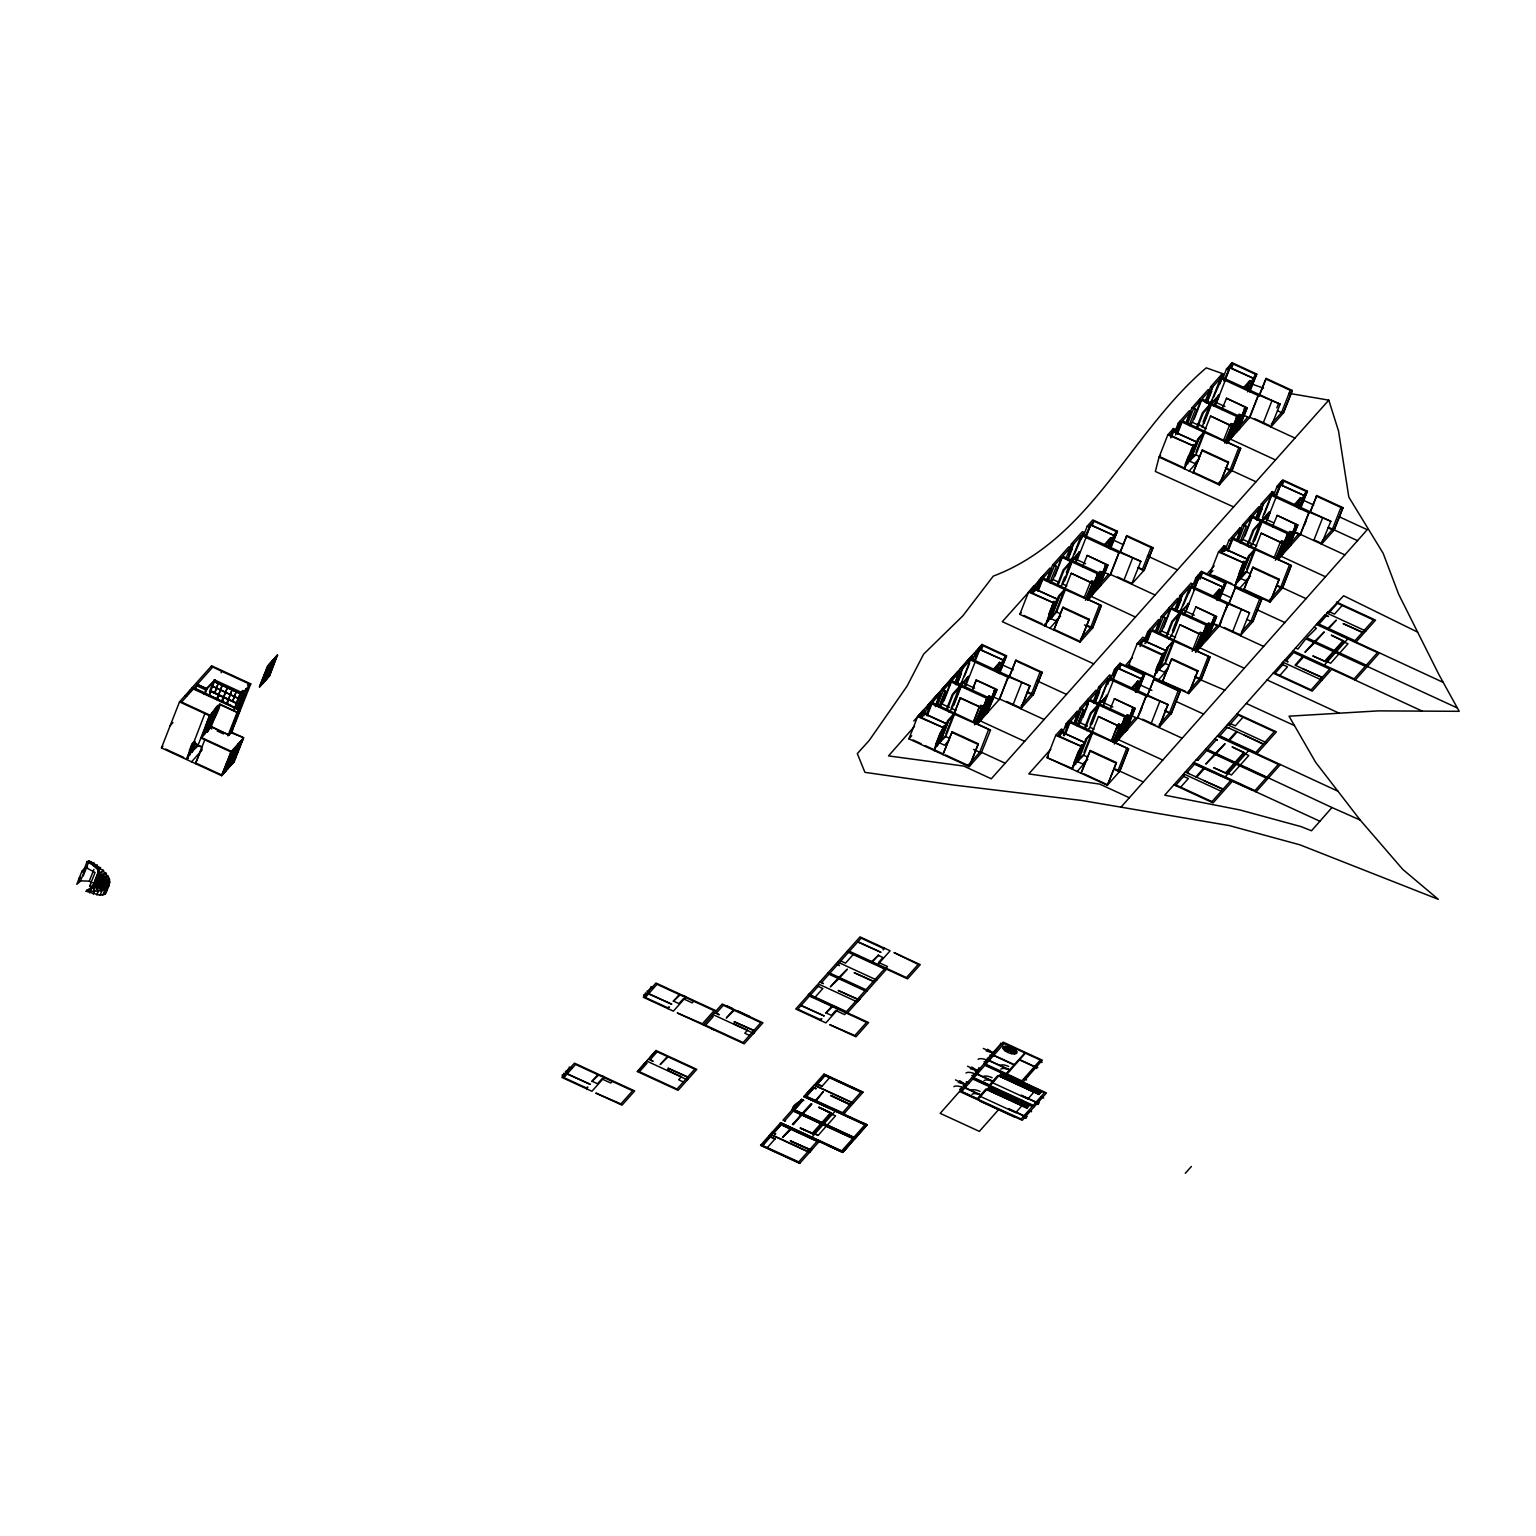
<?xml version="1.0" encoding="UTF-8"?>
<svg xmlns="http://www.w3.org/2000/svg" width="1536" height="1536" viewBox="0 0 1536 1536"><rect width="100%" height="100%" fill="white"/><g stroke="black" fill="none" stroke-linecap="round" stroke-linejoin="round"><path stroke-width="1.5" d="M79.795 878.208L79.046 879.552L79.68 877.766M86.669 889.997L90.144 891.629L92.717 886.291L86.17 891.264L100.109 895.277L104.813 894.317L106.138 891.552L105.389 889.709M109.171 884.87L109.382 883.296L95.443 879.302L109.171 884.87L105.946 893.126M82.963 872.275L87.13 861.619L89.126 860.89L99.725 868.378L92.218 887.558L86.17 891.264M87.552 867.302L85.805 867.475L80.41 881.222L76.8 884.352L82.176 870.624L87.206 866.611M83.174 876.058L89.126 860.89M90.95 862.963L94.195 863.27L98.822 870.682L90.95 862.963L91.392 861.83L99.264 869.549L90.432 863.29M94.195 863.27L93.734 864.442L97.306 865.248L98.362 871.853M79.622 880.8L89.299 881.165L93.907 869.395M97.306 865.248L96.864 866.381L100.493 867.648L98.323 872.352M92.218 887.558L89.664 886.195L95.059 872.448L85.805 867.475M89.645 892.896L93.12 885.235L94.195 891.821L90.547 890.573M93.274 894.144L94.579 890.822L93.523 884.237L98.15 891.629L94.579 890.822M104.813 894.317L109.766 882.298L109.459 879.322L108.192 876.326L96.672 876.173L105.773 874.33L106.176 873.312L97.075 875.136L103.123 871.43L103.507 870.413L100.051 868.8M96.845 894.97L98.496 890.746L93.869 883.334L101.76 891.053L98.496 890.746M100.109 895.277L102.144 890.054L104.851 889.843L94.253 882.355L102.144 890.054M102.816 895.046L105.254 888.806L107.251 888.077L94.656 881.318L105.254 888.806M221.626 775.699L161.453 747.936L179.501 701.894L211.642 665.818L250.771 683.885L231.571 732.173L228.998 735.053L210.797 726.662M188.41 694.099L189.965 690.144L191.539 690.854M190.406 692.141L192.154 687.667L240.307 709.882L237.734 712.781L228.998 735.053M195.398 689.03L197.395 684.288L206.381 688.435L215.155 679.834L208.877 695.885M204.058 694.387L206.381 688.435M205.171 693.542L206.918 689.069L215.155 679.834M209.472 691.642L214.138 679.738L242.707 692.928L250.771 683.885M209.165 695.827L210.95 691.45L218.323 694.848L216.538 699.226M189.35 750.605L191.981 743.923M198.432 744.941L193.728 742.771L187.334 759.11L189.158 752.064M190.906 747.61L192.653 743.155M186.547 758.746L193.632 742.061M179.501 701.894L204.883 713.606L187.334 759.11M221.126 672.73L221.722 671.251M195.187 741.562L189.965 754.925M211.258 726.432L200.87 738.048L204.768 739.853L195.456 763.622L202.349 746.746L198.24 745.632L191.366 752.102L194.861 743.194M214.445 681.542L218.15 683.597L214.714 692.582M192.154 752.467L195.936 743.232M201.85 747.283L197.952 745.478L209.606 715.776L204.883 713.606M201.504 737.587L210.086 715.219L181.555 702.067L193.248 688.954L239.04 710.074L236.947 712.416L219.686 704.448L209.107 716.525L206.074 725.99M205.536 725.741L211.142 715.2M218.419 683.731L222.163 685.459L218.726 694.426M218.976 695.155L217.133 699.667L218.976 695.155L223.238 697.133L221.395 701.645M212.064 713.28L207.475 724.435L210.49 715.066M208.8 722.688L210.528 718.272M210.643 717.984L212.371 713.568L208.512 722.4M208.762 723.014L204.595 734.112L201.773 737.069M212.064 715.949L210.874 720.595M210.586 720.96L206.189 732.326L212.026 719.117M212.352 716.237L210.624 720.634L214.291 711.418M212.467 715.93L214.445 711.494M207.859 730.214L212.256 718.848M212.448 718.579L214.176 714.182M214.291 713.894L216.019 709.478C204.653 734.88 221.568 700.358 213.907 711.245M208.013 730.291L212.41 718.925M218.707 705.754C201.696 742.291 232.474 681.658 209.491 716.813M211.776 729.024L210.586 727.488M210.49 728.256L219.936 704.179L237.197 712.147L227.866 735.917M227.213 687.61L223.642 696.691M222.067 701.952L223.834 697.498L228.173 699.398L226.33 703.91M222.182 701.837L223.891 697.44L228.096 699.456M227.347 687.84L232.013 689.99L228.576 698.976M227.04 704.064L228.826 699.706L236.736 703.526M236.141 691.738L232.723 701.069L234.451 696.672M214.579 681.312L240.346 693.504L236.294 691.968L234.182 696.538M233.914 709.747L240.346 693.504L236.582 702.682M234.24 709.901L241.382 691.93M236.602 708.538L242.707 692.928M237.082 709.402L244.186 691.277L242.63 690.547L241.152 692.218M238.176 708.864L246.106 688.646M240.806 703.91L244.877 693.504M229.248 734.784L238.157 712.301M230.784 731.808L239.52 709.536M239.808 710.438L231.091 732.73L243.629 737.741L231.571 732.173M233.338 762.067L243.13 738.278L230.957 751.949L221.645 775.718L234.317 761.51L243.629 737.741M233.99 761.664L221.779 775.008L231.437 751.392L201.197 737.434M228.71 760.858L232.301 750.816L228.48 760.57M222.432 774.605L230.208 759.514M225.504 770.822L230.131 759.014M222.144 775.162L225.869 770.995L230.63 758.726M236.294 746.342C224.198 776.198 243.571 731.251 234.432 751.066M277.248 655.219L267.84 666.086L259.488 686.803L267.648 665.99L277.363 655.085L269.453 676.186L259.699 686.88M227.77 768.864L232.397 757.056M265.901 673.69L269.376 664.685M265.651 673.728L269.126 664.416L265.805 673.805M234.739 753.869L238.483 743.885M234.739 754.195L229.613 766.234M267.11 672.384L262.944 683.482L267.264 672.461M267.149 672.058L270.605 662.746M270.816 662.842L266.938 671.962M236.813 751.795L240.288 741.888M236.698 751.93L240.48 741.965M264.365 681.638L268.742 670.253L264.768 681.427M272.794 660.864L268.973 670.003L272.64 660.787M233.53 762.163L242.573 739.776L230.515 752.813M266.189 679.584L270.566 668.198M270.797 667.968L274.272 658.656L270.912 668.371M266.362 679.661L270.758 668.294M275.75 656.986L272.429 666.374L275.654 657.101M276.096 657.139L274.022 661.382M269.299 676.109L277.363 655.085M1005.158 763.219L981.792 752.429L969.12 766.637L908.909 738.854L917.645 716.582L923.251 710.285L924.826 711.014L921.37 717.389M921.12 717.658L922.867 713.203L946.157 723.571L923.117 712.934M923.75 715.968L928.128 704.832L939.053 692.563L940.608 693.293L935.386 706.656M927.706 709.056L930.317 702.374M926.189 714.47L931.392 703.642L953.664 713.914L945.811 733.958M927.034 714.778L931.392 703.642M927.13 715.91L932.371 702.547L940.608 693.293M936.499 702.931L941.722 689.568L957.888 671.424L961.421 673.114L957.062 684.25M937.421 705.619L943.546 690.01L950.88 681.792L986.88 698.4L978.144 720.691L974.477 724.8M939.13 706.79L945.485 690.912L943.546 690.01M939.379 706.522L945.485 690.912M939.206 707.366L942.144 704.064L950.88 681.792M943.987 700.742L951.859 680.698L959.424 672.192L955.066 683.328M954.816 683.597L960.538 668.467L971.462 656.198L973.037 656.928L971.328 658.848L1029.965 685.901L1021.229 708.173L1006.675 701.453M946.176 710.035L952.301 694.445L959.866 685.939L951.13 708.23M955.987 684.787L962.112 669.178L970.349 659.923L1007.923 677.261L1008.902 676.166M956.563 684.134L962.688 668.544M956.813 684.518L961.421 673.114M946.963 710.4L953.069 694.81L960.653 686.304L951.917 708.576L948.883 711.974M935.962 743.77L940.32 732.614M934.886 747.437L941.875 729.619M943.718 726.298L934.31 750.586L943.718 726.298L941.971 727.027L919.699 716.755L922.867 713.203M958.56 685.651L961.632 682.214L970.349 659.923M945.926 723.84L937.19 746.131L946.157 723.571M964.339 676.666L969.581 663.302M932.371 702.547L990.509 730.138L954.451 714.278L945.715 736.55L938.842 743.021L947.578 720.749L953.664 713.914M953.818 705.274L960.806 687.456M939.629 743.386L948.346 721.114L954.451 714.278M948.634 720.787L939.898 743.078L944.602 745.229L948.941 740.371M972.845 659.654L976.339 650.746L981.946 644.448L1006.56 655.814L999.571 673.632M975.283 656.909L978.778 648M974.419 660.384L979.603 649.555L1002.912 659.904L979.853 649.267L975.245 660.691M954.01 713.645L960.365 697.786L979.546 706.637L980.774 705.254L982.349 705.965L975.36 723.802M964.973 685.267L968.467 676.358L961.67 685.229M978.739 650.554L980.486 646.099M954.259 713.376L960.365 697.786M964.896 687.859L975.091 662.112M980.198 648.902L981.946 644.448M981.274 650.17L983.021 645.715L1005.293 655.987L1003.546 660.461M952.147 731.731L942.931 754.56L952.147 731.731L978.336 743.808L969.6 766.099L945.466 754.963M971.693 691.392L976.301 679.968L996.998 689.53L986.803 713.472L985.229 712.742L995.194 689.069L976.051 680.237M971.942 691.123L976.301 679.968M973.19 722.496L979.315 706.906M973.44 722.227L979.546 706.637M974.765 723.226L982.349 705.965M996.192 671.194L999.686 662.285L996.691 671.866M986.88 698.4L976.915 722.074L978.49 722.784L999.686 699.014L1008.422 676.723L1029.965 685.901M1063.027 607.2L1053.811 630.029L1063.027 607.2L1089.216 619.277L1080 642.106L1019.808 614.342L1028.544 592.051L1034.131 585.773L1035.706 586.483L1033.094 593.165M998.304 671.328L1002.912 659.904M978.49 722.784L989.088 695.923L990.624 696.672L981.888 718.963L980.352 718.214M998.208 672.691L1005.293 655.987M999.168 671.597L1001.798 664.915M988.934 698.573L980.198 720.864L1024.646 741.35M998.976 673.056L1006.56 655.814M1032 593.126L1035.706 586.483M987.341 709.133L995.194 689.069M986.803 713.472L996.998 689.53M1034.65 591.437L1039.008 580.301L1049.933 568.051L1051.507 568.762L1047.13 579.898M1036.838 588.979L1041.197 577.843M1037.088 589.939L1042.291 579.11L1064.544 589.382L1055.808 611.674L1050.509 618.854L1056.595 612.019L1065.331 589.747L1101.408 605.606L1043.251 578.016L1051.507 568.762M1037.914 590.246L1042.291 579.11M969.12 766.637L978.336 743.808M1038.01 591.379L1042.387 580.243M1007.923 677.261L999.206 699.552L993.043 696.71M1046.496 580.627L1052.621 565.037L1068.787 546.912L1072.32 548.582L1067.712 559.987M988.454 729.965L979.738 752.256L968.045 765.37M1008.48 678.509L1015.949 660.134L1042.138 672.23L1033.402 694.522L1020.749 708.73L1029.485 686.438M1009.843 675.744L1015.949 660.134M1048.32 581.088L1054.426 565.478L1061.76 557.261L1097.779 573.869L1089.043 596.16L1085.376 600.269M990.509 730.138L981.293 752.966L973.594 749.434M1050.029 582.259L1056.384 566.381L1054.426 565.478M1050.086 582.835L1053.024 579.533L1061.76 557.261M1054.867 576.211L1061.856 558.394M1069.69 548.39L1071.437 543.936L1082.362 531.667L1083.917 532.397L1081.306 539.078M1065.696 559.066L1070.323 547.661L1062.739 556.166L1100.314 573.504L1091.578 595.776L1090.003 595.066M1057.075 585.504L1063.181 569.914L1070.765 561.408L1066.387 572.544M1068.634 555.802L1072.992 544.646L1081.248 535.411L1118.822 552.73L1119.782 551.654M1068.326 557.376L1073.568 544.013M1057.843 585.869L1063.968 570.278L1071.533 561.773L1062.816 584.045L1059.782 587.462M1044.115 719.501L1012.915 705.12L1021.651 682.829M1048.589 614.784L1053.83 601.402L1045.21 626.054L1054.426 603.226L1045.69 625.498M1064.64 576.998L1062.029 583.699L1066.848 585.907M1069.44 561.12L1072.512 557.683L1081.248 535.411M1033.997 588.403L1057.056 599.04L1048.32 621.312M1074.355 554.362L1083.917 532.397M1049.722 618.509L1058.458 596.218L1064.544 589.382M1064.698 580.762L1071.686 562.925M1050.509 618.854L1059.245 596.582L1065.331 589.747M1059.533 596.256L1050.797 618.547L1055.482 620.717L1060.627 616.205M1083.725 535.123L1087.219 526.214L1092.826 519.917L1117.44 531.283L1110.451 549.101M1085.299 535.853L1090.502 525.024L1113.792 535.373L1090.733 524.736L1086.374 535.891M1064.89 589.114L1071.245 573.254L1090.426 582.106L1091.674 580.723L1093.229 581.434L1086.24 599.27M1075.872 560.755L1079.366 551.827L1075.776 563.328M1086.125 536.16L1090.502 525.024M1077.254 559.872L1085.99 537.581M1092.154 525.658L1093.901 521.184L1116.173 531.475L1110.067 547.066M1040.083 672.058L1031.347 694.33L1021.133 705.811M1082.573 566.861L1087.181 555.437L1107.898 564.998L1099.162 587.27L1097.587 586.56L1092.461 592.32M1042.138 672.23L1032.922 695.059L1027.258 692.448M1084.07 597.965L1090.426 582.106M1085.645 598.694L1093.229 581.434M1107.955 544.435L1111.354 538.118L1107.571 547.354M1097.779 573.869L1087.795 597.542L1089.37 598.253L1090.598 596.87L1089.043 596.16M1109.184 546.797L1113.792 535.373M1089.37 598.253L1098.106 575.981L1101.523 572.141L1099.987 571.392L1098.739 572.774M1109.088 548.16L1116.173 531.475M1099.814 574.042L1091.098 596.333L1135.43 617.069M1109.875 548.525L1117.44 531.283M1101.523 572.141L1092.787 594.432L1091.251 593.683M1087.181 555.437L1106.074 564.538L1096.109 588.211L1097.683 588.941L1107.898 564.998M1097.357 586.829L1106.074 564.538M1089.216 619.277L1080 642.106L1092.672 627.898L1101.408 605.606M1118.822 552.73L1110.086 575.021L1104.346 572.371M1120.243 551.77L1126.829 535.622L1153.037 547.699L1144.301 569.99L1131.629 584.198L1140.845 561.37L1082.208 534.317M1099.354 605.434L1090.618 627.725L1080.384 639.206M1120.723 551.213L1126.829 535.622M1100.909 606.163L1092.173 628.454L1084.493 624.902M1170.662 437.875L1174.982 429.274L1173.427 428.544L1167.821 434.842L1159.085 457.114L1155.341 471.456L1233.6 506.918M1171.68 433.018L1173.427 428.544M1061.184 734.227L1062.931 729.754L1061.357 729.043L1055.75 735.322L1047.014 757.613L1107.302 785.299L1119.878 771.168L1128.614 748.896L1070.477 721.286L1066.099 732.442M1174.81 432L1178.304 423.091L1189.229 410.822L1190.784 411.552L1186.426 422.688M1176.115 431.77L1180.493 420.634M1175.501 434.957L1181.568 421.901L1203.84 432.173L1195.968 452.218M1177.21 433.037L1181.568 421.901M1177.306 434.17L1181.664 423.034M1059.226 736.397L1060.973 731.942L1084.262 742.31L1061.222 731.674L1059.475 736.128M1062.739 732.48L1066.234 723.571L1077.158 711.322L1078.714 712.032L1074.355 723.187M1065.792 727.795L1068.422 721.114M1123.795 580.589L1132.531 558.298M1063.43 735.437L1069.498 722.381L1091.77 732.653L1083.917 752.717M1186.656 421.19L1191.898 407.827L1208.064 389.702L1211.597 391.373L1206.989 402.778M1064.256 735.763L1069.498 722.381M1187.597 423.878L1193.702 408.269L1201.037 400.051L1237.056 416.659L1228.32 438.95L1224.653 443.059M1075.411 715.776L1077.158 711.322M1189.306 425.05L1195.661 409.171L1193.702 408.269M1198.214 403.238L1199.962 398.784M1074.586 721.69L1079.827 708.307L1095.994 690.182L1099.526 691.853L1094.918 703.277M1189.382 425.626L1192.32 422.323L1201.037 400.051M1194.163 419.002L1201.152 401.184M1075.526 724.358L1081.651 708.768L1088.986 700.531L1124.986 717.139L1115.021 740.813L1116.595 741.542L1137.792 717.754L1146.528 695.462L1168.07 704.64L1109.434 677.587L1111.142 675.667L1109.568 674.957L1098.643 687.206L1096.896 691.661M1077.235 725.53L1083.59 709.67L1081.651 708.768M1077.485 725.261L1083.59 709.67M1086.163 703.718L1087.891 699.264M1208.966 391.181L1210.714 386.726L1221.638 374.458L1223.213 375.187L1219.718 384.096M1204.992 401.856L1209.6 390.451L1202.016 398.957L1239.59 416.294L1230.854 438.566L1229.299 437.856L1247.808 417.082M1077.312 726.106L1080.25 722.822L1088.986 700.531M1082.976 717.274L1088.198 703.891M1196.352 428.294L1202.458 412.704L1210.042 404.198L1203.053 422.016M1206.163 403.046L1212.288 387.437L1220.525 378.182L1258.099 395.52L1259.078 394.426M1206.739 402.394L1212.845 386.803M1197.139 428.659L1203.245 413.069L1210.829 404.563L1202.093 426.835M1142.246 569.798L1150.982 547.526M1138.138 567.917L1143.802 570.528L1153.037 547.699M1185.254 464.256L1188.749 455.328M1185.062 465.696L1192.051 447.878M1092.922 702.355L1097.53 690.931L1089.946 699.437L1127.52 716.774L1118.803 739.066L1114.349 744.038M1173.293 431.194L1196.333 441.83L1173.043 431.462L1169.875 435.014L1192.147 445.286L1193.894 444.557L1184.486 468.845L1219.258 484.877L1231.949 470.688L1240.685 448.397L1182.547 420.806L1190.784 411.552M1219.891 378.912L1221.638 374.458M1160.544 455.482L1159.085 457.114L1184.486 468.845L1193.894 444.557M1208.717 403.91L1211.789 400.474L1220.525 378.182M1196.333 441.83L1187.597 464.102M1213.632 397.152L1223.213 375.187M1094.093 703.526L1100.218 687.936L1108.454 678.682L1146.029 696.019L1147.008 694.925M1240.685 448.397L1204.608 432.538L1195.891 454.81L1189.018 461.28L1197.734 439.008L1203.84 432.173M1084.282 728.794L1090.406 713.184L1097.971 704.678L1090.118 724.742M1094.669 702.893L1100.794 687.283M1203.994 423.533L1211.846 403.488L1219.43 394.982L1211.059 403.123M1085.069 729.139L1091.174 713.549L1098.758 705.043L1090.022 727.334L1086.989 730.733M1189.786 461.645L1198.522 439.373L1204.608 432.538M1198.81 439.046L1190.074 461.338L1194.778 463.488L1199.117 458.63M1223.021 377.914L1226.515 369.005L1232.122 362.707L1256.736 374.074L1249.747 391.891M1074.067 762.509L1078.426 751.373M1072.992 766.195L1079.981 748.358M1223.712 380.87L1229.779 367.814L1253.069 378.163L1230.029 367.526L1224.787 380.909M1204.186 431.904L1210.541 416.045L1229.722 424.896L1230.95 423.514L1232.525 424.224L1225.536 442.061M1214.285 405.754L1218.643 394.618M1228.915 368.813L1230.643 364.358M1072.128 768.422L1081.824 745.037L1080.077 745.766L1057.805 735.494L1060.973 731.942M1224.538 381.178L1229.779 367.814M1081.824 745.037L1072.416 769.325M1215.053 406.118L1219.43 394.982M1230.374 367.162L1232.122 362.707M1096.666 704.41L1099.718 700.954L1108.454 678.682M1213.459 406.099L1216.531 402.662L1225.267 380.371M1101.581 697.632L1108.57 679.814M1084.262 742.31L1075.526 764.602M1128.614 748.896L1092.557 733.018L1083.821 755.309L1076.947 761.779L1085.683 739.488L1091.77 732.653M1091.923 724.032L1099.776 703.968L1107.36 695.462L1099.008 703.603M1107.648 684.576L1111.142 675.667M1231.45 368.429L1233.197 363.974L1255.45 374.246L1253.702 378.72M1077.715 762.144L1086.739 739.526M1110.086 680.621L1114.445 669.485L1120.051 663.206L1144.666 674.554L1137.677 692.39M1113.389 675.667L1116.883 666.758M1202.323 449.99L1193.088 472.819L1202.323 449.99L1228.512 462.067L1219.776 484.358L1193.587 472.262M1112.525 679.123L1117.709 668.294L1141.018 678.662L1117.958 668.026L1112.486 681.658M1103.962 701.798L1106.573 695.098M1092.115 732.403L1098.47 716.525L1117.651 725.376L1118.88 723.994L1120.454 724.723L1113.466 742.541M1116.845 669.293L1118.592 664.838M1103.002 706.618L1113.197 680.87M1118.304 667.661L1120.051 663.206M1119.379 668.928L1121.126 664.474L1143.398 674.746L1141.651 679.2M1221.869 409.651L1226.477 398.227L1247.174 407.789L1238.438 430.061L1236.883 429.35M1090.253 750.47L1081.037 773.299L1090.253 750.47L1116.442 762.547L1107.706 784.838L1083.571 773.702M1109.798 710.131L1114.406 698.726L1135.104 708.269L1126.368 730.56L1124.813 729.83L1118.458 736.954L1119.994 737.702L1128.73 715.43L1127.194 714.662L1125.965 716.045M1140.077 646.56L1144.397 637.958L1142.842 637.229L1137.235 643.526L1128.499 665.818L1129.709 664.435M1144.205 640.685L1147.699 631.776L1158.624 619.507L1160.198 620.237L1155.821 631.373M1223.366 440.755L1229.722 424.896M1145.53 640.454L1149.888 629.318M1144.896 643.642L1150.982 630.586L1173.235 640.858L1165.382 660.922M1224.922 441.485L1232.525 424.224M1146.605 641.722L1150.982 630.586M1146.701 642.854L1151.078 631.718M1246.368 389.453L1249.862 380.544L1246.867 390.125M1237.056 416.659L1227.091 440.333L1228.646 441.043L1237.382 418.771L1240.8 414.931L1239.264 414.182L1238.035 415.565M1247.597 391.814L1253.069 378.163M1111.296 741.254L1117.402 725.645M1248.365 390.95L1255.45 374.246M1111.546 740.966L1117.651 725.376M1249.344 389.856L1251.974 383.174M1239.11 416.832L1230.374 439.123L1275.494 459.936M1117.133 728.448L1118.88 723.994M1249.152 391.315L1256.736 374.074M1156.07 629.875L1161.312 616.512L1177.478 598.387L1181.011 600.058L1176.403 611.462M1240.8 414.931L1232.064 437.222L1230.528 436.474M1112.87 741.965L1120.454 724.723M1226.477 398.227L1245.37 407.328L1235.405 431.002L1236.96 431.731L1247.174 407.789M1134.298 689.933L1137.792 681.024L1135.085 690.298M1157.011 632.563L1163.117 616.954L1170.451 608.736L1206.47 625.344L1196.506 649.018L1198.061 649.728L1206.797 627.456L1210.214 623.616L1208.678 622.867L1207.43 624.25M1236.634 429.619L1245.37 407.328M1115.021 740.813L1124.986 717.139M1134.797 690.624L1138.291 681.715M1135.526 692.294L1140.768 678.931M1116.595 741.542L1125.312 719.251L1128.73 715.43M1135.776 692.026L1143.398 674.746M1158.72 633.734L1165.075 617.856L1163.117 616.954M1167.629 611.923L1169.376 607.469M1137.274 690.336L1139.904 683.654M1127.04 717.312L1118.304 739.603L1162.771 760.09M1137.082 691.795L1144.666 674.554M1158.797 634.31L1161.715 631.008L1170.451 608.736M1219.296 484.896L1228.512 462.067M1163.578 627.686L1170.547 609.869M1114.406 698.726L1133.299 707.827L1123.334 731.482L1124.909 732.211L1135.104 708.269M1124.563 730.099L1133.299 707.827M1258.099 395.52L1249.363 417.811L1243.642 415.162M1178.381 599.866L1180.128 595.411L1191.053 583.142L1192.608 583.872L1189.114 592.781M1226.419 443.558L1249.862 417.274L1258.579 394.982L1280.141 404.16L1221.504 377.107M1174.406 610.541L1179.014 599.136L1171.43 607.642L1209.005 624.979L1200.269 647.251L1198.714 646.541M1259.52 394.541L1266.125 378.413L1292.314 390.49L1283.578 412.781L1270.906 426.989L1280.141 404.16M1238.63 448.224L1229.894 470.515L1218.202 483.629M1259.136 396.23L1266.125 378.413M1107.226 785.376L1116.442 762.547M1165.766 636.979L1171.872 621.389L1179.456 612.883L1172.467 630.701M1177.325 607.277L1181.683 596.122L1189.939 586.867L1227.514 604.205L1228.493 603.13L1225.862 609.811M1177.018 608.851L1182.259 595.488M1240.205 448.954L1231.469 471.245L1225.824 468.634M1166.534 637.344L1172.659 621.754L1180.243 613.248L1171.507 635.52L1168.474 638.938M1155.533 670.714L1158.163 664.032M1146.029 696.019L1137.293 718.291L1131.571 715.661M1157.088 667.699L1161.466 656.563M1154.573 675.533L1163.309 653.242L1161.542 653.971L1139.29 643.699L1142.458 640.147L1165.747 650.515L1142.688 639.878M1140.019 712.742L1141.766 708.288M1163.309 653.242L1153.901 677.53L1188.672 693.581L1201.363 679.373L1210.099 657.082L1151.942 629.491L1160.198 620.237M1117.843 770.995L1126.56 748.723M1146.586 697.267L1154.054 678.893L1180.243 690.97L1171.507 713.261L1158.854 727.469L1137.792 717.754M1132.435 657.6L1126.118 664.704L1153.901 677.53L1163.117 654.701M1178.131 612.595L1181.203 609.158L1189.939 586.867M1147.949 694.483L1154.054 678.893M1165.747 650.515L1157.011 672.787M1183.046 605.837L1192.608 583.872M1210.099 657.082L1174.022 641.222L1165.286 663.494L1158.413 669.984L1167.149 647.693L1173.235 640.858M1173.389 632.237L1181.261 612.173L1188.845 603.667L1180.474 611.808M1128.134 749.434L1119.398 771.725L1113.754 769.114M1159.2 670.33L1168.224 647.731M1192.416 586.598L1195.91 577.69L1201.517 571.392L1226.131 582.758L1219.142 600.576M1194.854 583.872L1198.349 574.944M1193.99 587.328L1199.194 576.499L1222.483 586.848L1199.443 576.211L1194.202 589.594M1173.581 640.589L1179.936 624.73L1199.136 633.581L1200.365 632.198L1201.92 632.909L1194.931 650.746M1186.31 607.757L1188.058 603.302M1198.31 577.498L1200.058 573.043M1193.952 589.862L1199.194 576.499M1184.467 614.803L1188.845 603.667M1199.77 575.846L1201.517 571.392M1194.682 589.056L1185.946 611.347L1182.874 614.784M1199.981 579.36L1202.592 572.659L1224.864 582.931L1218.758 598.541M1263.091 423.379L1271.827 401.088M1170.854 660.902L1162.502 681.504L1171.718 658.675L1197.907 670.752L1188.787 693.485L1197.907 670.752M1191.264 618.336L1195.872 606.912L1216.589 616.474L1207.853 638.746L1206.278 638.035L1199.942 645.158L1201.478 645.907L1210.214 623.616M1151.021 723.859L1159.757 701.568M1269.926 602.035L1209.754 574.272L1218.49 551.981L1224.096 545.702L1225.651 546.432L1223.923 550.886M1276.819 407.885L1278.566 403.43M1222.349 550.157L1224.096 545.702M1221.965 553.075L1225.651 546.432M1224.595 551.386L1228.973 540.25L1239.898 527.981L1241.453 528.71L1237.094 539.846M1227.034 549.869L1232.237 539.04L1254.509 549.331L1246.637 569.376M1290.259 390.317L1281.523 412.589L1271.29 424.07M1227.878 550.195L1232.237 539.04M1167.571 705.178L1158.854 727.469L1182.182 738.221M1227.974 551.328L1233.216 537.965L1241.453 528.71M1168.07 704.64L1159.334 726.931L1157.76 726.202M1292.314 390.49L1283.098 413.318L1277.414 410.707M1238.15 532.435L1239.898 527.981M1192.147 651.398L1199.136 633.581M1237.325 538.349L1242.566 524.986L1258.733 506.842L1262.266 508.512L1257.658 519.936M1178.189 690.797L1169.453 713.088L1159.238 724.57M1194.336 650.17L1201.92 632.909M1215.782 598.138L1219.258 589.229L1216.55 598.502M1238.266 541.018L1244.371 525.427L1251.725 517.19L1287.725 533.818L1278.989 556.09L1275.322 560.218M1165.363 711.187L1171.027 713.798L1180.243 690.97M1206.47 625.344L1196.506 649.018L1197.734 647.635M1216.262 598.829L1220.045 589.594M1216.992 600.499L1222.483 586.848M1239.974 542.208L1246.33 526.33L1244.371 525.427M1217.779 599.635L1224.864 582.931M1248.883 520.378L1250.63 515.923M1208.525 625.517L1199.789 647.808L1244.294 668.237M1218.566 600L1226.131 582.758M1240.051 542.765L1242.989 539.482L1251.725 517.19M1244.832 536.16L1252.685 516.096L1260.269 507.59L1255.91 518.746M1216.589 616.474L1206.374 640.416L1204.8 639.686L1214.784 616.013L1195.872 606.912M1213.901 618.24L1204.8 639.686M1255.661 519.014L1261.382 503.866L1272.307 491.616L1273.882 492.326L1272.173 494.246L1330.81 521.299L1321.421 544.051M1247.021 545.453L1253.126 529.843L1260.71 521.357L1252.858 541.402M1256.832 520.186L1262.957 504.595L1271.194 495.341L1308.768 512.678L1309.747 511.584M1257.408 519.552L1263.514 503.942M1247.808 545.818L1253.914 530.208L1261.498 521.702L1252.762 543.994L1249.728 547.392M1238.554 574.714L1243.776 561.35L1235.155 585.984L1244.563 561.715M1227.514 604.205L1218.778 626.496L1213.037 623.846M1235.731 582.854L1242.72 565.037M1195.603 652.493L1219.258 625.958L1227.994 603.667L1249.536 612.845L1190.899 585.792M1219.757 625.402L1221.504 620.947M1270.56 496.07L1272.307 491.616M1228.051 605.472L1235.52 587.098L1261.728 599.174L1252.992 621.466L1240.32 635.674L1215.648 624.288M1271.194 495.341L1262.458 517.632L1265.626 519.091M1208.045 656.909L1199.309 679.2L1187.616 692.314L1189.19 693.043M1228.55 604.915L1235.52 587.098M1238.016 581.53L1247.002 558.97L1223.962 548.333M1264.301 514.31L1271.29 496.474M1233.216 537.965L1291.354 565.555L1255.296 549.677L1249.19 556.512L1239.686 578.438L1248.403 556.147L1254.509 549.331M1254.662 540.691L1261.651 522.874M1195.219 677.318L1200.883 679.93L1209.6 657.638M1249.478 556.205L1240.742 578.477L1245.446 580.646L1250.573 576.134M1273.69 495.072L1277.184 486.144L1282.79 479.866L1307.405 491.213L1300.416 509.05M1277.875 487.872L1279.622 483.418M1275.245 495.782L1280.448 484.954L1303.738 495.322L1280.698 484.685L1276.339 495.821M1254.854 549.062L1261.21 533.184L1280.39 542.035L1281.619 540.653L1283.194 541.382L1276.205 559.2M1266.701 518.458L1270.099 512.141L1265.722 523.277M1279.814 485.683L1281.562 481.229M1276.09 496.109L1280.448 484.954M1255.296 549.677L1246.56 571.968L1234.368 585.638M1275.936 497.53L1267.2 519.821L1273.459 522.701M1282.118 485.587L1283.866 481.133L1306.118 491.405L1303.507 498.086M1252.992 567.13L1243.776 589.958L1252.992 567.13L1279.181 579.226L1270.445 601.498L1244.256 589.421M1272.538 526.79L1277.146 515.386L1297.843 524.928L1289.107 547.219L1287.552 546.49L1281.197 553.613L1282.733 554.381L1291.469 532.09L1289.933 531.341L1288.704 532.723M1232.486 632.064L1241.222 609.773M1249.536 612.845L1240.32 635.674L1263.648 646.426M1274.035 557.914L1280.39 542.035M1259.674 599.002L1250.938 621.274L1242.163 631.123M1275.59 558.643L1283.194 541.382M1297.037 506.611L1300.531 497.683L1297.536 507.283M1246.829 619.392L1252.493 622.003L1261.728 599.174M1287.725 533.818L1277.76 557.472L1279.334 558.202L1288.051 535.91L1291.469 532.09M1298.496 508.685L1303.738 495.322M1299.034 508.09L1306.118 491.405M1300.013 506.995L1301.76 502.541M1289.779 533.99L1280.563 556.819M1299.821 508.454L1307.405 491.213M1277.146 515.386L1296.038 524.486L1286.074 548.16L1287.629 548.87L1297.843 524.928M1287.302 546.778L1296.038 524.486M1279.181 579.226L1269.965 602.054L1282.618 587.846L1291.354 565.555M1308.768 512.678L1300.032 534.97L1294.31 532.32M1304.506 524.966L1306.253 520.493M1310.189 511.699L1316.794 495.552L1342.982 507.648L1334.246 529.92L1321.594 544.128L1320.499 542.861M1289.299 565.382L1280.563 587.674L1268.87 600.787M1310.669 511.162L1316.794 495.552M1290.874 566.093L1282.138 588.384L1276.493 585.773M1313.76 540.518L1322.496 518.246M1340.928 507.456L1332.192 529.747L1321.958 541.229M1342.982 507.648L1333.766 530.477L1328.102 527.846M97.92 872.986L100.493 867.648M209.491 716.717L218.899 705.85M1224.173 374.208L1206.259 367.853C1130.342 432.614 1091.424 539.098 993.274 576.115L962.803 615.878L923.616 654.163L907.027 686.189L869.203 740.467L857.318 753.6L864.922 772.339L953.894 785.069L1081.325 800.41L1229.357 825.6L1299.84 844.8L1438.31 899.328L1402.829 869.453L1360.186 820.07L1331.981 807.533L1311.514 830.765L1300.877 826.56L1239.898 809.952L1164.73 795.168L1324.992 614.861L1328.506 616.493L1326.317 615.859L1318.982 624.096L1327.968 628.243L1336.339 620.102L1328.755 628.608L1354.982 640.704L1373.491 619.949L1337.491 603.322L1329.235 612.576L1327.68 611.866M851.059 1142.957L842.65 1152.384L780.019 1123.488L841.574 1151.117L852.922 1138.31L793.421 1110.854L784.512 1120.934M792.384 1109.606C791.808 1102.81 808.339 1098.816 801.216 1099.718M842.592 1112.717L806.419 1096.339L813.754 1088.102L816.115 1088.506L812.64 1086.893L803.885 1096.704L864.941 1124.89M960.403 1089.504L962.093 1087.603M963.782 1085.683L967.046 1081.978M972.499 1075.834L974.208 1073.914M975.898 1071.994L979.162 1068.307M984.614 1062.144L986.189 1060.358M987.763 1058.573L990.682 1055.29M992.486 1053.235L1001.088 1043.52M973.728 1077.926L984.883 1065.331L1044.403 1092.749L1033.248 1105.344L973.613 1078.061M1011.994 1047.782L1007.885 1052.429M977.28 1098.835L985.882 1089.12M989.395 1085.146L997.997 1075.43M978.854 1097.664L986.266 1089.293L1026.874 1108.186L1029.542 1105.19M990.97 1083.994L998.381 1075.603L1034.016 1092.019L1027.853 1099.008L992.218 1082.592M978.067 1099.2L986.669 1089.485M990.182 1085.51L998.784 1075.795M989.606 1086.778L987.053 1089.658L1027.123 1107.917M999.168 1075.968L1001.722 1073.088M989.165 1090.618L991.699 1087.757M1001.28 1076.947L1003.814 1074.067M1006.214 1073.626L1024.877 1052.928M1007.75 1072.512L1010.342 1070.246M991.258 1091.597L993.811 1088.717M1003.373 1077.907L1005.926 1075.027M1006.982 1073.99L1025.395 1053.178M993.37 1092.557L995.904 1089.696M1005.485 1078.867L1008.019 1076.006M995.462 1093.536L998.016 1090.656M1007.578 1079.846L1011.206 1076.083M997.574 1094.496L1000.109 1091.616M1009.69 1080.806L1012.224 1077.946M999.667 1095.475L1002.221 1092.595M1011.782 1081.786L1014.336 1078.906M1001.779 1096.435L1004.314 1093.555M1013.894 1082.746L1016.429 1079.866M1003.872 1097.395L1006.426 1094.534M1015.987 1083.725L1018.541 1080.845M1005.984 1098.374L1008.518 1095.494M1018.099 1084.685L1020.634 1081.805M1024.742 1079.078L1034.918 1067.578M1035.898 1066.483L1040.256 1061.568M998.726 1109.491L979.354 1131.379L940.186 1113.35L1003.181 1042.176L1042.33 1060.205L1022.957 1082.112M1008.077 1099.334L1010.63 1096.474M1020.192 1085.645L1022.746 1082.784M1010.189 1100.314L1012.723 1097.434M1022.304 1086.624L1024.838 1083.744M1012.282 1101.274L1014.835 1098.394M1024.397 1087.584L1026.95 1084.723M1014.394 1102.253L1016.928 1099.373M1026.509 1088.563L1029.043 1085.683M1016.486 1103.213L1019.04 1100.333M1028.602 1089.523L1031.155 1086.662M1018.598 1104.173L1022.189 1100.41M1030.714 1090.502L1033.248 1087.622M1020.691 1105.152L1023.245 1102.272M1032.806 1091.462L1035.36 1088.582M1021.901 1105.709L1015.738 1112.698L980.102 1096.282M1022.803 1106.112L1025.338 1103.251M1034.918 1092.442L1037.453 1089.562M1024.896 1107.091L1027.45 1104.211M1037.011 1093.402L1039.565 1090.522M1039.123 1094.362L1041.658 1091.501M1025.357 1115.77L1029.715 1110.854M1037.472 1102.08L1041.83 1097.165M1120.992 807.149L1367.251 529.69L1339.43 516.864M213.197 666.547L194.208 687.859L231.302 705.734M170.17 725.664L172.973 722.515M161.453 747.936L162.912 746.304M207.648 721.517L217.421 710.611L210.24 717.811M208.397 722.592L215.578 715.411L205.632 726.278L208.358 723.206M205.651 726.048L215.424 715.258M211.219 726.221C197.914 746.65 221.453 709.133 219.686 704.448L219.936 704.179M248.486 687.302L243.61 692.755L242.035 692.045M267.84 666.182L277.728 655.238M265.997 670.886L275.309 660.134M273.773 664.627L263.942 675.629L273.581 664.531M240 705.984L238.752 707.366L240.326 708.096L237.888 710.822M191.558 761.818L202.272 749.798M259.488 686.803L262.502 683.213M232.723 729.946L231.014 731.866L249.062 685.805L247.488 685.094L248.736 683.712L211.142 666.374M240.307 742.291L230.515 752.717M240.71 741.83L242.554 739.776M562.656 1075.469L564.346 1073.549M566.054 1071.629L569.837 1067.405M644.122 995.328L645.83 993.408M647.539 991.507L651.302 987.264M913.747 721.037L974.976 652.262M1230.029 367.526L1233.197 363.974M1090.733 524.736L1093.901 521.184M979.853 649.267L983.021 645.715M1195.661 409.171L1191.898 407.827M1211.597 391.373L1209.35 390.72M1056.384 566.381L1052.621 565.037M1072.32 548.582L1070.074 547.93M914.496 726.394L888.518 755.904L963.725 766.061L991.277 778.79L1328.794 400.147L1338.547 431.078L1348.819 497.107L1383.149 553.306L1398.662 594.259L1438.886 674.534L1459.2 711.322L1378.387 710.88L1289.03 716.179L1315.68 762.355L1360.186 820.07M908.909 738.854L911.712 735.725M1019.808 614.342L1021.267 612.691M960.902 684.864L968.467 676.358M1071.782 560.333L1079.366 551.827M1072.57 560.698L1080.134 552.192M1210.541 416.045L1231.046 425.894M1071.245 573.254L1091.75 583.104M1243.776 387.379L1249.862 380.544M993.6 669.12L999.686 662.285M1104.48 544.589L1110.566 537.754M1244.544 387.725L1250.65 380.89M994.387 669.466L1000.474 662.63M1105.267 544.954L1111.354 538.118M646.714 1061.05L656.083 1050.547L696.806 1069.344L678.086 1090.349L637.363 1071.552L646.714 1061.05L687.437 1079.846L688.397 1078.771M637.363 1071.552L645.504 1062.413L647.078 1063.142L639.418 1071.725L676.992 1089.082L694.752 1069.171L657.158 1051.814L650.227 1059.59L653.126 1061.299L648.422 1059.149M650.016 1057.344L656.083 1050.547M1189.19 471.014L1198.368 460.704M987.859 697.306L989.088 695.923M1049.914 628.224L1059.091 617.914M990.624 696.672L987.226 700.512L985.651 699.782M716.16 1010.822L655.949 983.04L643.296 997.248L667.891 1008.614L669.37 1006.963L667.603 1007.712L645.331 997.44L657.024 984.307L714.106 1010.65L702.413 1023.763L677.299 1012.954L703.488 1025.03L722.208 1004.026L762.931 1022.803L744.211 1043.827L711.322 1028.64M982.79 715.469L986.458 711.36M1108.512 574.291L1099.258 584.678L1100.832 585.408M1087.546 600.307L1111.066 573.926M1140.845 561.37L1119.302 552.192L1110.566 574.483L1155.091 595.008M753.197 1033.747L754.522 1032.23M860.218 998.65L857.299 1001.933L818.15 983.866L860.045 936.883L890.131 950.765L877.478 964.973L878.688 965.53M815.155 997.133L822.835 988.531L818.131 986.362M853.19 954.547L845.53 963.149L840.787 960.96M837.965 978.355L830.381 986.861L838.752 978.72M838.982 977.28L847.354 969.139L839.77 977.645M1280.698 484.685L1283.866 481.133M1199.443 576.211L1202.592 572.659M1061.222 731.674L1062.931 729.754M1070.477 721.286L1078.714 712.032M1117.958 668.026L1121.126 664.474M1165.075 617.856L1161.312 616.512M1181.011 600.058L1178.765 599.405M1246.33 526.33L1242.566 524.986M1262.266 508.512L1260.019 507.878M1099.526 691.853L1097.299 691.2M1050.758 749.242L1028.774 773.914L1099.757 784.109L1129.344 797.76M1206.586 574.426L1214.189 565.901M1209.754 574.272L1212.922 570.72M1048.243 756.25L1047.014 757.613L1071.341 768.058M1261.728 520.282L1269.312 511.776M1262.515 520.646L1270.099 512.141M871.699 961.536L878.573 955.066L872.467 961.901M884.659 948.23L883.2 949.862L883.392 948.422L861.12 938.15L849.427 951.264L906.49 977.587L918.182 964.474L894.048 952.57L920.237 964.646L907.565 978.854L847.373 951.091M1179.936 624.73L1200.442 634.579M1248.941 547.027L1251.974 543.629M1261.21 533.184L1281.715 543.034M1098.47 716.525L1118.976 726.374M1294.445 504.518L1300.531 497.683M1131.706 687.859L1137.792 681.024M1295.213 504.883L1301.318 498.048M1132.474 688.224L1138.579 681.389M886.061 968.16L887.52 966.528L878.63 962.419L882.97 957.542L878.285 955.392M847.546 1012.858L886.522 969.139M1239.859 588.154L1249.037 577.862M1158.605 679.699L1167.782 669.389M1077.12 771.494L1086.317 761.184M1298.477 534.24L1289.222 544.627L1290.778 545.338M1135.738 717.581L1126.483 727.949L1128.058 728.678L1126.368 730.56M1278.413 559.219L1300.531 534.413L1309.267 512.141L1330.81 521.299M762.739 1145.28L770.995 1136.026L769.421 1135.296L760.55 1145.338L799.68 1163.386L819.322 1141.306L842.803 1152.134L851.194 1142.707M812.486 1148.947L809.434 1152.461L770.285 1134.413L780.653 1122.701L841.728 1150.867M801.6 1099.2L782.957 1120.205L785.606 1121.05M806.573 1096.109L813.907 1087.872L815.866 1088.774M773.76 1132.973L781.094 1124.755L817.114 1141.363M816.691 1084.838L824.928 1075.584L860.947 1092.192M767.29 1147.68L775.123 1138.829L770.419 1136.659M829.786 1077.504L821.952 1086.355L817.267 1084.186M801.331 1114.502L793.44 1124.659M802.31 1113.408L811.853 1103.923L802.944 1114.003M801.178 1114.733L792.403 1124.563L802.118 1114.867M802.157 1113.638L810.912 1103.808M790.253 1128.653L782.515 1137.408L790.886 1129.267M791.021 1129.018L782.669 1137.158M812.256 1133.338L820.934 1123.546M821.76 1122.682L830.419 1112.89M821.702 1123.91L812.947 1133.741L800.39 1127.942M822.682 1122.816L831.456 1112.966L818.899 1107.187L830.266 1113.12M821.568 1124.141L812.794 1133.971L800.237 1128.173L812.41 1133.107M822.528 1123.046L831.302 1113.216L818.65 1107.456M818.534 1140.941L811.488 1137.696L835.834 1110.374L839.059 1111.872M826.406 1126.061L818.074 1135.488L813.389 1133.318M827.232 1125.216L835.565 1115.808L830.707 1113.869M798.605 1162.118L817.267 1141.133L781.248 1124.506L773.914 1132.742L775.469 1134.163L771.955 1132.531M842.438 1112.947L861.082 1091.962L825.082 1075.334L816.826 1084.589L815.117 1084.109L824.006 1074.067L863.136 1092.134L843.514 1114.214L830.304 1108.128M804.576 1095.936L867.149 1124.813L842.65 1152.384L827.77 1145.51M1417.632 632.122L1343.635 595.776L1316.928 623.923L1443.226 682.387M1175.482 785.549L1184.218 775.738L1182.662 775.027M1252.627 790.291L1194.49 764.237L1187.155 772.474L1188.864 773.645M1197.888 760.416L1206.662 750.586L1266.163 778.022L1254.95 790.598L1193.894 762.413M1279.853 675.437L1287.514 666.816L1282.829 664.646M1342.176 605.491L1334.515 614.112L1329.811 611.942M1180.666 787.162L1188.346 778.56L1183.642 776.39M1243.008 717.235L1235.347 725.837L1230.643 723.667M1313.722 642.49L1304.966 652.32L1314.509 642.854M1314.701 641.395L1324.243 631.93L1315.488 641.76M1214.554 754.234L1205.798 764.064L1215.341 754.579M1215.533 753.139L1225.075 743.654L1216.32 753.485M1302.643 656.659L1295.078 665.165L1322.093 677.626M1195.91 776.89L1203.475 768.384M1196.678 777.254L1204.262 768.749M1295.846 665.51L1303.43 657.005M1302.893 668.774L1322.323 677.338M1203.725 780.499L1223.155 789.082M1333.325 651.533L1324.8 661.094L1312.8 655.93L1325.338 661.728L1334.112 651.898M1334.304 650.438L1342.829 640.877L1331.29 635.174L1343.846 640.973L1335.091 650.803M1234.157 763.277L1225.632 772.819L1213.632 767.674L1226.17 773.472L1234.944 763.622M1235.136 762.182L1243.661 752.621L1232.122 746.918L1244.678 752.698L1235.923 762.528M1324.378 665.126L1335.571 652.57M1336.55 651.475L1347.744 638.918M1224.71 777.408L1249.075 750.106M1338.816 654.067L1330.637 663.245L1325.933 661.075M1339.776 652.973L1347.955 643.795L1343.27 641.626M1239.648 765.792L1231.45 774.97L1226.765 772.8M1240.608 764.698L1248.787 755.52L1244.102 753.35M1211.501 802.157L1230.49 780.845M1356.058 641.971L1375.546 620.122L1336.397 602.054M1232.544 781.037L1213.075 802.886L1173.926 784.819M1256.89 753.715L1276.378 731.866L1237.229 713.798M1316.429 624.461L1377.504 652.627L1354.118 678.854L1293.062 650.688M1273.094 673.094L1312.243 691.142L1331.712 669.293L1355.194 680.122L1379.558 652.819M1194.49 764.237L1193.338 762.95L1256.026 791.866L1280.39 764.544L1337.933 791.213M193.728 742.771L197.952 745.478M191.366 752.102L197.453 745.267M228.211 734.707L210.95 726.298M240.307 744.806L229.018 757.69M226.56 763.027L238.118 749.76M233.683 761.53L230.419 765.677M597.83 1074.72L591.725 1081.555L598.598 1075.085M1044.288 574.675L1002.317 621.658L1093.728 663.859M586.426 1088.755L587.885 1087.104L586.138 1087.834L563.866 1077.562L575.558 1064.448L632.621 1090.79L620.928 1103.904L595.814 1093.075L622.003 1105.171L634.675 1090.963L574.483 1063.181L561.811 1077.389L591.917 1091.27L604.57 1077.062L601.478 1075.642M679.296 994.579L673.21 1001.414L680.083 994.944M612.192 1081.363L610.733 1082.995L601.843 1078.886L597.504 1083.763L592.8 1081.594M693.677 1001.222L692.198 1002.854L683.309 998.746L678.97 1003.622L674.266 1001.453M1053.83 601.402L1052.851 602.496L1030.598 592.224L1033.747 588.672L1057.056 599.04M1053.638 602.861L1054.618 601.766M1193.702 446.016L1167.821 434.842M943.526 727.757L917.645 716.582M1054.426 603.226L1028.544 592.051M1189.018 461.28L1195.104 454.464L1199.539 456.499M938.842 743.021L944.928 736.205M1183.699 468.48L1184.966 468.288M935.002 748.589L934.022 749.664L943.411 754.003M1044.422 625.69L1045.094 623.693M667.334 1056.518L660.173 1064.563L668.122 1056.883M668.928 1068.595L667.45 1070.227L681.427 1076.678L678.662 1079.789L683.347 1081.939M1238.438 430.061L1240.109 428.198M733.459 1009.997L726.298 1018.022L734.246 1010.342M735.053 1022.074L733.594 1023.706L747.552 1030.157L744.787 1033.248L749.491 1035.418M1143.802 570.528L1138.253 567.187M819.821 981.984L823.354 983.616L821.645 982.445L828.979 974.208L864.979 990.816L846.47 1011.59L810.47 994.963L818.707 985.709L817.152 984.998L795.744 1008.998L825.85 1022.88L838.522 1008.672L808.416 994.79L809.626 993.427M831.763 1006.33L825.658 1013.165L832.55 1006.694M820.358 1020.365L821.818 1018.714L820.07 1019.443L797.798 1009.171L809.491 996.058L866.554 1022.4L854.861 1035.514L829.747 1024.685L855.955 1036.781L868.608 1022.573L808.416 994.79M1243.776 561.35L1242.816 562.445L1220.544 552.173L1223.712 548.621L1247.002 558.97M1213.171 596.064L1219.258 589.229M1092.557 733.018L1085.683 739.488M1174.022 641.222L1167.149 647.693M1213.958 596.41L1219.757 589.901M1244.371 563.155L1218.49 551.981M1081.632 746.496L1055.75 735.322M846.125 1012.973L844.666 1014.605L835.776 1010.496L831.437 1015.373L826.733 1013.203M1239.686 578.438L1245.773 571.603L1250.208 573.658M1158.413 669.984L1164.518 663.149L1168.954 665.184M1076.947 761.779L1083.034 754.944L1087.469 756.998M1153.114 677.165L1154.381 676.973M1168.531 667.315L1164.192 672.173L1159.488 670.022M1162.502 681.504L1185.562 691.373M803.885 1096.704L814.253 1084.992L853.402 1103.059M803.174 1099.93L794.4 1109.76L853.901 1137.216M803.021 1100.16L794.246 1109.99L853.747 1137.446L865.094 1124.64L804.038 1096.474L866.995 1125.062M815.424 1100.486L823.162 1091.75M816.211 1100.851L823.008 1091.981M1200.883 679.93L1224.826 690.182M1171.027 713.798L1164.826 710.17M830.976 1095.36L849.773 1104.73M843.706 1114.003L844.973 1112.582M858.739 1134.24L854.976 1138.483L792.192 1109.818L797.05 1111.757M854.822 1138.714L858.605 1134.49M1216.397 739.661L1207.642 749.491L1331.981 807.533M1229.338 728.218L1227.149 727.603L1219.814 735.821L1255.814 752.448L1274.323 731.674L1238.323 715.066L1230.067 724.32L1228.493 723.59M1228.8 739.987L1236.384 731.482M1229.587 740.333L1237.171 731.827M1244.218 735.091L1263.149 744.211M1267.123 776.928L1278.336 764.371L1217.28 736.205M1185.312 1173.293L1191.398 1166.458M863.232 1123.008L867.149 1124.813L842.803 1152.134L780.653 1122.701M801.408 1099.488L803.866 1100.563M212.794 686.15L238.195 698.4M212.678 686.458L238.31 698.285M210.95 690.854L236.87 703.162M218.15 683.597L214.963 692.698M210.95 691.45L218.323 694.848M222.163 685.459L218.669 694.752M223.123 697.248L218.861 695.27M223.91 696.826L227.462 687.725L222.432 685.574M232.013 689.99L228.518 699.302M236.41 691.853L232.282 690.125M228.826 699.706L236.774 703.469M240.557 693.773L214.33 681.6M78.682 878.784L80.275 877.382L78.682 880.128M97.92 870.682L99.226 869.875M97.478 874.138L103.507 870.413M89.664 886.195L91.104 885.312M1005.562 1047.437L1010.093 1047.821M1015.046 1049.626L1004.832 1050.586M88.666 862.042L91.392 861.83M107.808 877.344L96.288 877.171L109.459 879.322M1009.517 1049.702L1010.534 1050.106M1010.323 1050.509L1009.344 1050.106M1219.258 625.958L1217.203 625.766L1207.968 636.154L1209.523 636.883M109.018 880.454L95.846 878.285L109.766 882.298M1288.973 393.331L1328.794 400.147M1006.253 1076.064L1001.626 1075.066L1004.813 1077.696M994.138 1089.734L989.51 1088.755L992.698 1091.386M1003.142 1048.608L1016.736 1051.603M986.093 1050.874L993.485 1053.12L987.552 1049.242M970.349 1068.672L977.741 1070.918L971.808 1067.021M958.234 1082.362L965.626 1084.608L959.693 1080.71M1250.477 383.539L1263.552 388.166M1009.92 1070.035L1009.459 1069.843A7.834 3.13 21.4 0 0 1000.838 1069.114M981.466 1095.418L980.582 1094.995A7.834 3.13 21.4 0 0 971.962 1094.285M760.685 1145.088L799.834 1163.155M238.368 744.019L234.662 753.638M234.317 751.2L232.474 756.096M234.893 754.253L229.805 766.33L233.491 761.664M1246.234 703.45L1294.464 725.587M1138.944 684.384L1151.885 690.336M1175.578 701.222L1203.61 714.086M1303.046 500.102L1313.76 505.037M1220.448 592.838L1231.181 597.792M1256.947 609.677L1284.864 622.541M1132.109 583.642L1117.555 576.922M1267.027 679.93L1339.219 713.203M1002.586 664.954L1013.203 669.85M1036.55 680.602L1066.502 694.406M1256.026 791.866L1319.904 821.242M959.194 672.461L961.19 673.382M999.686 699.014L1012.915 705.12M1143.341 781.978L1114.906 768.864M984.134 709.901L988.282 711.802M837.523 964.608L839.52 965.53L837.274 964.877M873.542 981.216L854.15 972.672L873.293 981.504M1000.474 1043.232L1002.97 1044.384M1039.622 1061.28L1042.138 1062.432M1003.277 1047.034L1016.602 1053.178M1035.264 1066.195L1037.779 1067.366M1019.712 1059.61L1034.592 1066.464M1019.462 1059.878L1034.342 1066.752M1034.304 1067.29L1036.8 1068.461M983.309 1048.435L993.485 1053.12M991.872 1052.947L994.368 1054.099M993.83 1055.213L1014.586 1064.774M993.6 1055.482L1014.355 1065.043M990.048 1055.002L992.563 1056.154M987.149 1058.285L989.645 1059.456M989.242 1060.416L1009.997 1069.978M988.992 1060.685L1009.747 1070.246M985.574 1060.07L988.07 1061.222M1024.128 1078.79L1026.624 1079.942M984 1061.856L986.496 1063.008M983.789 1064.064L1046.458 1092.941L1022.227 1120.301L959.558 1091.443M1004.352 1073.856L1039.603 1090.08M1000.435 1074.528L1040.39 1092.941M999.283 1075.834L1039.238 1094.227M999.053 1076.102L1038.989 1094.515M978.547 1068.019L981.043 1069.171M1041.197 1096.877L1043.712 1098.029M967.546 1066.214L977.741 1070.918M975.264 1071.706L977.779 1072.858M977.242 1073.971L993.293 1081.363M977.011 1074.24L993.062 1081.632M1036.838 1101.792L1039.354 1102.944M1021.286 1095.206L1036.166 1102.061M973.574 1073.626L976.09 1074.778M1021.037 1095.475L1035.917 1102.33M1035.878 1102.886L1038.374 1104.038M1035.514 1103.309L1038.01 1104.461M971.885 1075.546L974.381 1076.698M973.843 1077.792L989.914 1085.184M971.674 1077.754L1034.342 1106.611M992.237 1087.546L1027.488 1103.77M988.32 1088.218L1028.275 1106.611M966.432 1081.69L968.928 1082.842M1029.082 1110.566L1031.597 1111.718M955.45 1079.904L965.626 1084.608M963.168 1085.395L965.664 1086.547M965.126 1087.642L981.178 1095.053M964.896 1087.93L980.947 1095.322M1024.723 1115.482L1027.238 1116.634M1009.171 1108.896L1024.051 1115.75M961.459 1087.315L963.974 1088.467M1008.922 1109.165L1023.802 1116.019M1023.763 1116.576L1026.259 1117.728M1023.398 1116.998L1025.894 1118.15M959.77 1089.216L962.266 1090.387M977.798 1098.874L961.747 1091.482L972.768 1079.021L1032.288 1106.438L1021.133 1119.034L961.498 1091.75M980.122 1101.216L1014.202 1116.922M682.963 995.501L686.054 996.941L673.382 1011.149L667.891 1008.614M703.488 1025.03L714.067 1029.907M780.211 1123.258L806.112 1135.2M814.579 1139.424L818.381 1141.171M1265.626 378.95L1291.834 391.027M1226.515 369.005L1228.07 369.715M1210.714 386.726L1212.288 387.437M1244.141 408.71L1245.696 409.44M1254.682 418.714L1269.83 425.722M1249.862 417.274L1294.982 438.086M1211.789 400.474L1214.957 401.933M1216.531 402.662L1224.864 406.502M1235.827 418.042L1237.382 418.771M1197.466 423.936L1203.706 426.816M1192.32 422.323L1199.52 425.645M1201.306 426.49L1206.125 428.698M1178.304 423.091L1179.859 423.821M1316.314 496.109L1342.502 508.186M1201.824 450.528L1228.013 462.605M1277.184 486.144L1278.739 486.874M1225.306 467.616L1256.006 481.786M1329.715 527.827L1357.517 540.653M1161.139 457.306L1183.411 467.578M1261.382 503.866L1262.957 504.595M1294.81 525.869L1296.365 526.598M1314.01 539.866L1322.074 543.59M1296.442 532.531L1344.902 554.88M1252.685 516.096L1290.259 533.434L1281.043 556.262L1325.472 576.768M1286.496 535.2L1288.051 535.91M1242.989 539.482L1256.794 545.856M1228.973 540.25L1230.528 540.96M1252.493 567.686L1278.682 579.763M1278.374 585.869L1306.061 598.656M1326.662 612.979L1365.811 631.046M1362.566 632.198L1343.136 623.616L1362.317 632.467M1213.843 575.386L1232.045 583.795M1126.349 536.16L1152.538 548.237M1235.04 587.635L1261.229 599.712M1314.01 627.187L1316.429 628.32L1306.81 637.747L1366.291 665.203M1087.219 526.214L1088.794 526.925M1195.91 577.69L1197.485 578.4M1177.498 569.875L1147.488 555.994M1365.811 665.741L1457.357 707.981M1365.331 666.298L1305.83 638.842L1297.92 649.075L1295.501 647.962M1071.437 543.936L1072.992 544.646M1180.128 595.411L1181.683 596.122M1355.194 680.122L1422.221 711.11M1104.845 565.939L1106.419 566.65M1213.536 617.395L1215.11 618.125M1224.077 627.398L1240.8 635.117L1239.245 634.406M1072.512 557.683L1085.587 563.712M1181.203 609.158L1194.278 615.187M1284.499 660.288L1288.032 661.901L1286.323 660.73L1293.658 652.493L1329.658 669.12L1311.149 689.875L1275.149 673.267L1283.405 664.013L1281.83 663.283M1096.531 575.251L1098.106 575.981M1282.829 662.15L1321.978 680.218M1205.222 626.726L1206.797 627.456M1053.024 579.533L1058.419 582.029M1161.715 631.008L1168.915 634.33M1170.72 635.174L1175.539 637.382M1039.008 580.301L1040.582 581.03M1147.699 631.776L1149.274 632.506M1062.547 607.738L1088.736 619.834M1137.235 643.526L1162.618 655.238M1171.238 659.213L1197.427 671.309M1087.68 625.594L1092.672 627.898M1055.808 611.674L1060.262 613.709M1194.701 676.301L1201.363 679.373M1023.878 615.437L1042.099 623.846M1054.291 629.472L1078.925 640.838M1130.554 665.99L1152.806 676.262M1153.574 679.43L1179.763 691.526M1114.445 669.485L1116.019 670.214M1227.494 724.723L1266.643 742.79M1225.824 726.605L1263.398 743.942M1217.76 735.648L1280.39 764.544M1098.643 687.206L1100.218 687.936M1132.07 709.21L1133.626 709.92M1142.611 719.213L1155.61 725.203M1015.469 660.691L1041.658 672.768M1205.587 749.318L1268.198 778.214M1099.718 700.954L1112.813 707.002M1123.757 718.522L1125.312 719.251M976.339 650.746L977.914 651.456M1198.138 760.147L1196.333 759.686M1079.827 708.307L1083.36 709.939M1027.373 691.718L1033.402 694.522M1117.229 738.336L1118.803 739.066M1080.25 722.822L1087.45 726.144M1090.022 727.334L1094.054 729.197M1185.312 771.994L1222.906 789.35M960.538 668.467L962.112 669.178M1183.642 773.875L1221.235 791.232M993.965 690.451L995.52 691.181M1066.234 723.571L1067.789 724.301M961.632 682.214L974.573 688.186M951.859 680.698L989.434 698.035L980.698 720.307L979.123 719.597M1175.981 784.992L1211.981 801.619M1089.754 751.008L1115.962 763.104M941.722 689.568L945.254 691.181M960.115 698.054L980.87 707.635M1087.834 759.475L1082.707 763.987L1078.003 761.818M942.144 704.064L949.344 707.386M951.917 708.576L955.949 710.438M928.128 704.832L929.683 705.562M951.667 732.269L977.856 744.346M945.715 736.55L949.594 738.355M912.998 739.968L921.101 743.712M925.133 745.574L933.235 749.318M273.926 661.498L272.179 666.086M857.952 941.702L880.992 952.32L857.702 941.971M837.638 962.016L876.768 980.064M827.885 972.941L867.034 990.989M197.146 684.557L206.918 689.069M196.8 685.786L205.805 689.933M857.645 999.053L838.214 990.47L857.395 999.322M185.088 695.597L186.662 696.326M216.768 710.669L207.245 721.325M212.621 713.549L209.645 716.87M215.117 715.642L212.045 718.502M210.182 721.171L204.499 734.016M217.094 730.944L223.565 733.92M801.216 1005.35L824.256 1015.987L800.966 1005.619M204.768 739.853L230.957 751.949M727.104 1005.965L732.576 1008.499M738.067 1011.034L750.202 1016.64M165.523 749.05L183.744 757.459M195.936 763.085L220.57 774.451M753.946 1030.406L734.131 1021.651L753.715 1030.675M714.547 1012.608L719.251 1014.778L716.371 1013.069L723.283 1005.293L760.877 1022.63L743.136 1042.541L705.542 1025.203L713.203 1016.621L711.629 1015.891M712.858 1014.528L753.562 1033.325M650.688 986.976L653.184 988.128M646.906 991.219L649.402 992.371M648.749 993.6L671.789 1004.237L648.499 993.888M823.853 1074.317L863.002 1092.365M645.197 993.12L647.712 994.272M643.488 995.04L646.003 996.192M817.402 1083.955L822.106 1086.106M814.118 1085.242L853.248 1103.29M830.842 1095.59L850.157 1104.211M830.746 1095.629L849.926 1104.48M793.286 1111.085L852.768 1138.541M813.523 1133.088L818.227 1135.238M687.821 1076.928L668.006 1068.173L687.59 1077.216M809.933 1149.35L790.349 1141.018L809.53 1149.869M775.718 1133.875L772.109 1132.301L770.438 1134.163L809.568 1152.23M790.502 1140.768L809.779 1149.6M769.286 1135.526L770.842 1136.256L762.605 1145.51L798.758 1161.888M770.266 1136.909L774.97 1139.078M569.203 1067.117L571.718 1068.269M565.421 1071.341L567.936 1072.512M567.283 1073.741L590.323 1084.378L567.034 1074.01M563.731 1073.261L566.227 1074.413M562.022 1075.181L564.518 1076.333M1112.755 539.75L1123.622 544.819M993.542 1081.709L992.698 1081.325A7.834 3.13 21.4 0 0 984.077 1080.595M963.379 1087.814L962.957 1087.603A7.834 3.13 21.4 0 0 953.875 1086.682M987.61 1060.435L987.187 1060.243A7.834 3.13 21.4 0 0 978.106 1059.302M975.494 1074.125L975.072 1073.933A7.834 3.13 21.4 0 0 965.99 1072.992M87.13 861.619L99.725 868.378M89.299 881.165L92.333 882.797M103.123 871.43L106.176 873.312M1005.197 1046.285L1014.682 1053.926M105.773 874.33L108.192 876.326M1007.405 1047.13L1012.474 1053.062M1008.384 1046.554L1011.475 1053.658M1000.205 1065.466A6.95 2.765 21.4 0 1 1008.653 1066.483M983.136 1076.659A7.392 2.957 21.4 0 1 992.122 1077.734M971.021 1090.349A7.392 2.957 21.4 0 1 980.006 1091.424M234.086 748.8L230.342 758.784L234.086 748.8M1214.842 738.931L1217.261 740.045L1214.842 738.931M1004.256 1043.443L985.843 1064.237L1021.882 1080.845L1040.294 1060.032L1004.256 1043.443M848.448 952.358L829.939 973.114L865.958 989.722L884.467 968.966L848.448 952.358M238.272 749.702L226.906 763.2L238.272 749.702M108.787 885.85L107.654 887.04L95.059 880.282L108.787 885.85M1005.504 1051.104A7.392 2.957 21.4 0 0 1016.813 1052.832A7.392 2.957 21.4 0 0 1007.482 1046.381A7.392 2.957 21.4 0 0 1005.504 1051.104"/></g></svg>
